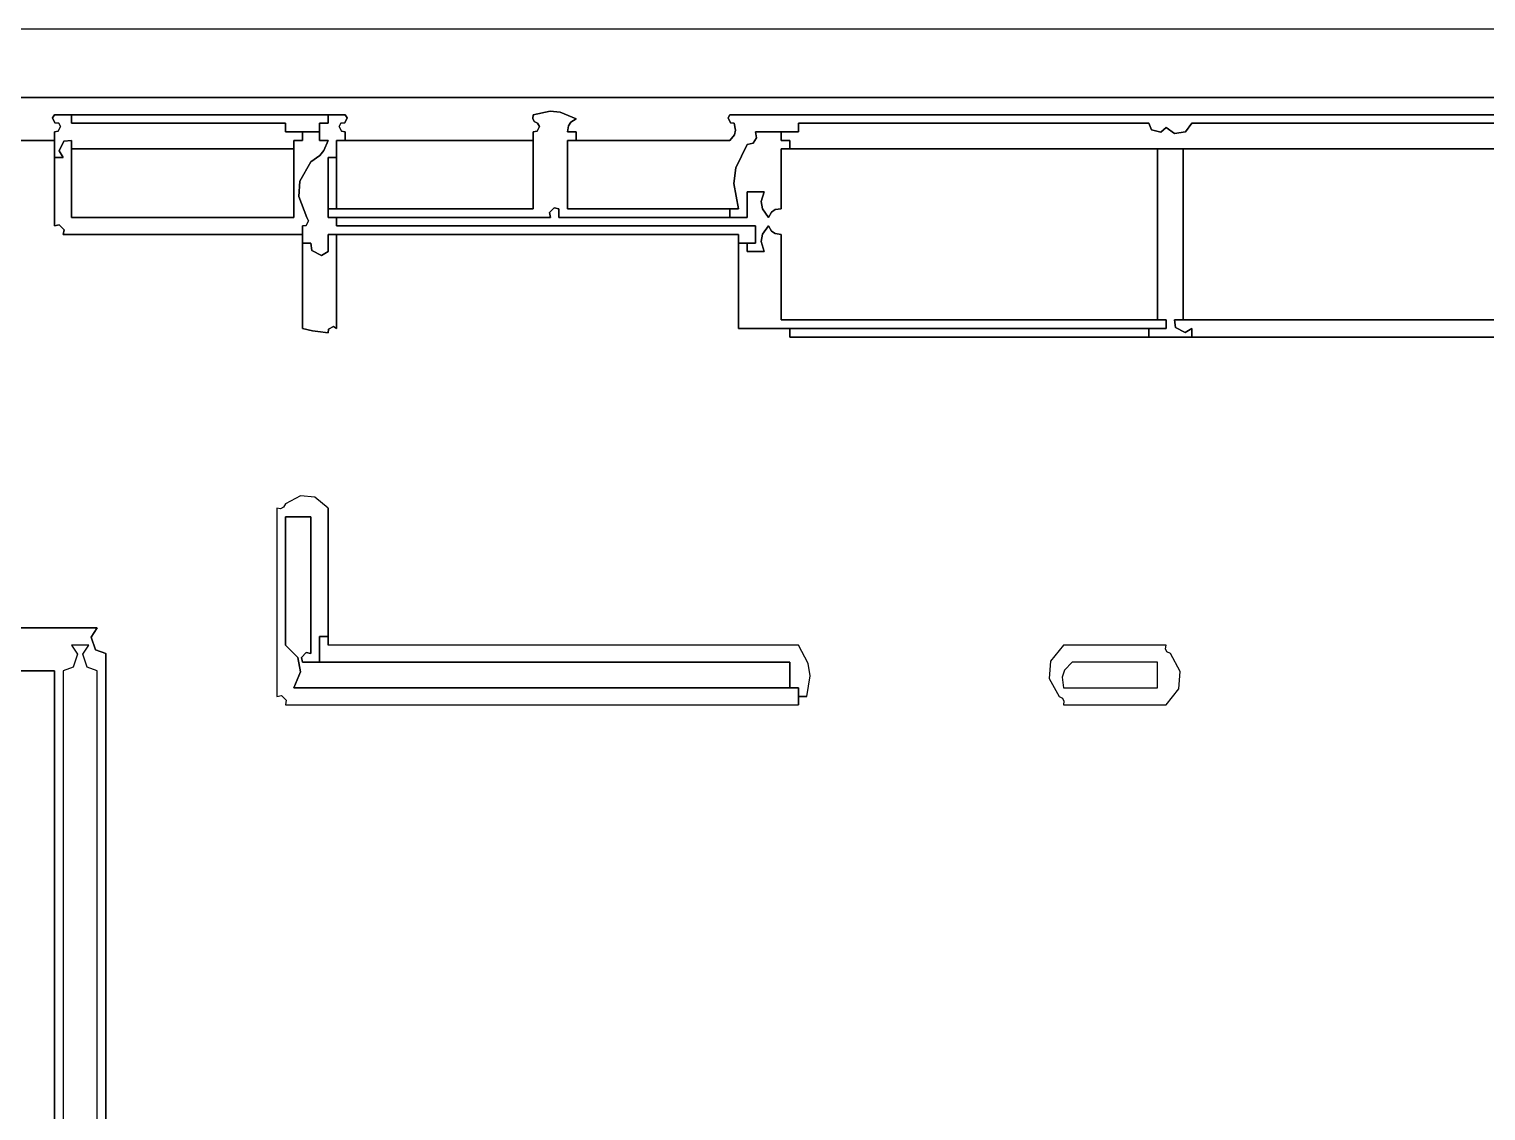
# Model space of a CAD drawing. Extents: x 0.01 to 7.89, y -0.01 to 3.53.
# Drawn here: x 1.445 to 3.812, y 1.772 to 3.529 of the extents above; entities that cross this region are included whole.
import ezdxf

# ---------------------------------------------------------------- set-up
doc = ezdxf.new("R2010")
doc.units = 0
doc.header["$LTSCALE"] = 0.40404
doc.layers.get('0').update_dxf_attribs({"linetype": 'CONTINUOUS'})

msp = doc.modelspace()

# ---------------------------------------------------------------- linework, layer by layer
for p, q in [((3.16461, 3.528582), (0.013892, 3.528582)), ((4.739969, 3.528582), (3.16461, 3.528582)), ((7.251652, 3.417445), (0.013892, 3.417445)), ((0.013892, 3.417445), (7.251652, 3.417445)), ((7.251652, 3.417445), (0.013892, 3.417445)), ((0.013892, 3.417445), (7.265544, 3.417445)), ((7.265544, 3.417445), (0.013892, 3.417445)), ((0.013892, 3.417445), (7.265544, 3.417445)), ((1.483275, 3.384321), (1.48645, 3.389661)), ((1.48645, 3.389661), (1.483275, 3.384321)), ((1.48645, 3.389661), (1.958779, 3.389661)), ((1.958779, 3.389661), (1.48645, 3.389661)), ((1.48645, 3.389661), (1.958779, 3.389661)), ((1.514234, 3.389661), (1.48645, 3.389661)), ((1.48645, 3.389661), (1.514234, 3.389661)), ((1.514234, 3.389661), (1.48645, 3.389661)), ((1.930995, 3.389661), (1.514234, 3.389661)), ((1.514234, 3.389661), (1.930995, 3.389661)), ((1.930995, 3.389661), (1.514234, 3.389661)), ((1.514234, 3.389661), (1.514234, 3.375769)), ((1.514234, 3.375769), (1.514234, 3.389661)), ((1.514234, 3.389661), (1.514234, 3.375769)), ((1.514234, 3.375769), (1.514234, 3.389661)), ((1.514234, 3.389661), (1.514234, 3.375769)), ((1.514234, 3.375769), (1.514234, 3.389661)), ((1.930995, 3.375769), (1.930995, 3.389661)), ((1.930995, 3.389661), (1.930995, 3.375769)), ((1.930995, 3.375769), (1.930995, 3.389661)), ((1.958779, 3.389661), (1.930995, 3.389661)), ((1.930995, 3.389661), (1.958779, 3.389661)), ((1.958779, 3.389661), (1.930995, 3.389661)), ((1.930995, 3.389661), (1.930995, 3.375769)), ((1.930995, 3.375769), (1.930995, 3.389661)), ((1.930995, 3.389661), (1.930995, 3.375769)), ((1.958779, 3.389661), (1.961954, 3.384321)), ((1.961954, 3.384321), (1.958779, 3.389661)), ((2.26356, 3.383506), (2.264405, 3.389661)), ((2.264405, 3.389661), (2.26356, 3.383506)), ((2.264405, 3.389661), (2.291774, 3.39519)), ((2.291774, 3.39519), (2.264405, 3.389661)), ((2.291774, 3.39519), (2.308132, 3.393555)), ((2.308132, 3.393555), (2.291774, 3.39519)), ((2.308132, 3.393555), (2.333865, 3.382715)), ((2.333865, 3.382715), (2.308132, 3.393555)), ((2.580747, 3.384321), (2.583922, 3.389661)), ((2.583922, 3.389661), (2.580747, 3.384321)), ((2.583922, 3.389661), (6.418129, 3.389661)), ((6.418129, 3.389661), (2.583922, 3.389661)), ((2.583922, 3.389661), (6.418129, 3.389661)), ((6.390344, 3.389661), (2.583922, 3.389661)), ((2.583922, 3.389661), (6.390344, 3.389661)), ((6.390344, 3.389661), (2.583922, 3.389661)), ((1.487219, 3.376433), (1.483275, 3.384321)), ((1.483275, 3.384321), (1.487219, 3.376433)), ((1.48645, 3.361877), (1.492606, 3.362715)), ((1.492606, 3.362715), (1.48645, 3.361877)), ((1.48645, 3.347985), (1.48645, 3.361877)), ((1.48645, 3.361877), (1.48645, 3.347985)), ((1.48645, 3.347985), (1.48645, 3.361877)), ((1.48645, 3.361877), (1.48645, 3.320201)), ((1.48645, 3.320201), (1.48645, 3.361877)), ((1.48645, 3.361877), (1.48645, 3.320201)), ((1.493396, 3.375769), (1.487219, 3.376433)), ((1.487219, 3.376433), (1.493396, 3.375769)), ((1.492606, 3.362715), (1.496419, 3.370341)), ((1.496419, 3.370341), (1.492606, 3.362715)), ((1.496419, 3.370341), (1.493396, 3.375769)), ((1.493396, 3.375769), (1.496419, 3.370341)), ((1.514234, 3.375769), (1.653154, 3.375769)), ((1.653154, 3.375769), (1.514234, 3.375769)), ((1.653154, 3.375769), (1.722615, 3.375769)), ((1.722615, 3.375769), (1.653154, 3.375769)), ((1.722615, 3.375769), (1.861535, 3.375769)), ((1.861535, 3.375769), (1.722615, 3.375769)), ((1.861535, 3.375769), (1.861535, 3.370212)), ((1.861535, 3.370212), (1.861535, 3.375769)), ((1.861535, 3.370212), (1.861535, 3.367434)), ((1.861535, 3.367434), (1.861535, 3.370212)), ((1.861535, 3.367434), (1.861535, 3.361877)), ((1.861535, 3.361877), (1.861535, 3.367434)), ((1.861535, 3.361877), (1.917103, 3.361877)), ((1.917103, 3.361877), (1.861535, 3.361877)), ((1.861535, 3.361877), (1.917103, 3.361877)), ((1.889319, 3.361877), (1.861535, 3.361877)), ((1.861535, 3.361877), (1.889319, 3.361877)), ((1.889319, 3.361877), (1.861535, 3.361877)), ((1.889319, 3.347985), (1.889319, 3.361877)), ((1.889319, 3.361877), (1.889319, 3.347985)), ((1.889319, 3.347985), (1.889319, 3.361877)), ((1.917103, 3.361877), (1.889319, 3.361877)), ((1.889319, 3.361877), (1.917103, 3.361877)), ((1.917103, 3.361877), (1.889319, 3.361877)), ((1.889319, 3.361877), (1.889319, 3.347985)), ((1.889319, 3.347985), (1.889319, 3.361877)), ((1.889319, 3.361877), (1.889319, 3.347985)), ((1.917103, 3.361877), (1.917103, 3.375769)), ((1.917103, 3.375769), (1.917103, 3.361877)), ((1.917103, 3.361877), (1.917103, 3.375769)), ((1.917103, 3.375769), (1.92266, 3.375769)), ((1.92266, 3.375769), (1.917103, 3.375769)), ((1.917103, 3.375769), (1.917103, 3.347985)), ((1.917103, 3.347985), (1.917103, 3.375769)), ((1.917103, 3.375769), (1.917103, 3.347985)), ((1.917103, 3.347985), (1.917103, 3.361877)), ((1.917103, 3.361877), (1.917103, 3.347985)), ((1.917103, 3.347985), (1.917103, 3.361877)), ((1.92266, 3.375769), (1.925439, 3.375769)), ((1.925439, 3.375769), (1.92266, 3.375769)), ((1.925439, 3.375769), (1.930995, 3.375769)), ((1.930995, 3.375769), (1.925439, 3.375769)), ((1.951833, 3.375769), (1.94881, 3.370341)), ((1.94881, 3.370341), (1.951833, 3.375769)), ((1.94881, 3.370341), (1.952624, 3.362715)), ((1.952624, 3.362715), (1.94881, 3.370341)), ((1.958011, 3.376433), (1.951833, 3.375769)), ((1.951833, 3.375769), (1.958011, 3.376433)), ((1.952624, 3.362715), (1.958779, 3.361877)), ((1.958779, 3.361877), (1.952624, 3.362715)), ((1.961954, 3.384321), (1.958011, 3.376433)), ((1.958011, 3.376433), (1.961954, 3.384321)), ((1.958779, 3.361877), (1.958779, 3.347985)), ((1.958779, 3.347985), (1.958779, 3.361877)), ((1.958779, 3.361877), (1.958779, 3.347985)), ((1.958779, 3.347985), (1.958779, 3.361877)), ((1.958779, 3.361877), (1.958779, 3.347985)), ((1.958779, 3.347985), (1.958779, 3.361877)), ((2.26592, 3.378786), (2.26356, 3.383506)), ((2.26356, 3.383506), (2.26592, 3.378786)), ((2.264405, 3.361877), (2.270561, 3.362715)), ((2.270561, 3.362715), (2.264405, 3.361877)), ((2.264405, 3.347985), (2.264405, 3.361877)), ((2.264405, 3.361877), (2.264405, 3.347985)), ((2.264405, 3.347985), (2.264405, 3.361877)), ((2.264405, 3.361877), (2.264405, 3.236848)), ((2.264405, 3.236848), (2.264405, 3.361877)), ((2.264405, 3.361877), (2.264405, 3.236848)), ((2.271351, 3.375769), (2.26592, 3.378786)), ((2.26592, 3.378786), (2.271351, 3.375769)), ((2.270561, 3.362715), (2.274374, 3.370341)), ((2.274374, 3.370341), (2.270561, 3.362715)), ((2.274374, 3.370341), (2.271351, 3.375769)), ((2.271351, 3.375769), (2.274374, 3.370341)), ((2.321313, 3.371805), (2.319973, 3.361877)), ((2.319973, 3.361877), (2.321313, 3.371805)), ((2.319973, 3.361877), (2.32553, 3.361877)), ((2.32553, 3.361877), (2.319973, 3.361877)), ((2.325216, 3.37766), (2.321313, 3.371805)), ((2.321313, 3.371805), (2.325216, 3.37766)), ((2.333865, 3.382715), (2.325216, 3.37766)), ((2.325216, 3.37766), (2.333865, 3.382715)), ((2.32553, 3.361877), (2.328308, 3.361877)), ((2.328308, 3.361877), (2.32553, 3.361877)), ((2.328308, 3.361877), (2.333865, 3.361877)), ((2.333865, 3.361877), (2.328308, 3.361877)), ((2.333865, 3.361877), (2.333865, 3.347985)), ((2.333865, 3.347985), (2.333865, 3.361877)), ((2.333865, 3.361877), (2.333865, 3.347985)), ((2.333865, 3.347985), (2.333865, 3.361877)), ((2.333865, 3.361877), (2.333865, 3.347985)), ((2.333865, 3.347985), (2.333865, 3.361877)), ((2.584691, 3.376433), (2.580747, 3.384321)), ((2.580747, 3.384321), (2.584691, 3.376433)), ((2.590868, 3.375769), (2.584691, 3.376433)), ((2.584691, 3.376433), (2.590868, 3.375769)), ((2.592986, 3.364511), (2.590868, 3.375769)), ((2.590868, 3.375769), (2.592986, 3.364511)), ((2.591088, 3.356922), (2.592986, 3.364511)), ((2.592986, 3.364511), (2.591088, 3.356922)), ((2.627226, 3.351992), (2.625598, 3.361877)), ((2.625598, 3.361877), (2.695058, 3.361877)), ((2.695058, 3.361877), (2.625598, 3.361877)), ((2.625598, 3.361877), (2.695058, 3.361877)), ((2.667274, 3.361877), (2.625598, 3.361877)), ((2.625598, 3.361877), (2.667274, 3.361877)), ((2.667274, 3.361877), (2.625598, 3.361877)), ((2.625598, 3.361877), (2.627226, 3.351992)), ((2.695058, 3.361877), (2.667274, 3.361877)), ((2.667274, 3.361877), (2.695058, 3.361877)), ((2.695058, 3.361877), (2.667274, 3.361877)), ((2.667274, 3.361877), (2.667274, 3.347985)), ((2.667274, 3.347985), (2.667274, 3.361877)), ((2.667274, 3.361877), (2.667274, 3.347985)), ((2.667274, 3.347985), (2.667274, 3.361877)), ((2.667274, 3.361877), (2.667274, 3.347985)), ((2.667274, 3.347985), (2.667274, 3.361877)), ((2.695058, 3.370212), (2.695058, 3.375769)), ((2.695058, 3.375769), (2.922888, 3.375769)), ((2.922888, 3.375769), (2.695058, 3.375769)), ((2.695058, 3.375769), (2.695058, 3.370212)), ((2.695058, 3.367434), (2.695058, 3.370212)), ((2.695058, 3.370212), (2.695058, 3.367434)), ((2.695058, 3.361877), (2.695058, 3.367434)), ((2.695058, 3.367434), (2.695058, 3.361877)), ((2.922888, 3.375769), (3.036803, 3.375769)), ((3.036803, 3.375769), (2.922888, 3.375769)), ((3.036803, 3.375769), (3.264632, 3.375769)), ((3.264632, 3.375769), (3.036803, 3.375769)), ((3.264632, 3.375769), (3.268608, 3.365025)), ((3.268608, 3.365025), (3.264632, 3.375769)), ((3.268608, 3.365025), (3.283853, 3.361214)), ((3.283853, 3.361214), (3.268608, 3.365025)), ((3.283853, 3.361214), (3.292417, 3.368823)), ((3.292417, 3.368823), (3.283853, 3.361214)), ((3.292417, 3.368823), (3.306199, 3.359041)), ((3.306199, 3.359041), (3.292417, 3.368823)), ((3.306199, 3.359041), (3.324228, 3.362046)), ((3.324228, 3.362046), (3.306199, 3.359041)), ((3.324228, 3.362046), (3.334093, 3.375769)), ((3.334093, 3.375769), (3.324228, 3.362046)), ((3.334093, 3.375769), (3.60082, 3.375769)), ((3.60082, 3.375769), (3.334093, 3.375769)), ((3.60082, 3.375769), (3.734184, 3.375769)), ((3.734184, 3.375769), (3.60082, 3.375769)), ((3.734184, 3.375769), (4.000911, 3.375769)), ((4.000911, 3.375769), (3.734184, 3.375769)), ((0.94466, 3.347985), (1.48645, 3.347985)), ((1.48645, 3.347985), (0.94466, 3.347985)), ((0.94466, 3.347985), (1.48645, 3.347985)), ((1.48645, 3.347985), (0.94466, 3.347985)), ((0.94466, 3.347985), (1.48645, 3.347985)), ((1.48645, 3.347985), (0.94466, 3.347985)), ((1.48645, 3.209064), (1.48645, 3.347985)), ((1.48645, 3.347985), (1.48645, 3.209064)), ((1.48645, 3.209064), (1.48645, 3.347985)), ((1.493992, 3.330881), (1.50188, 3.346656)), ((1.50188, 3.346656), (1.493992, 3.330881)), ((1.50188, 3.346656), (1.514234, 3.347985)), ((1.514234, 3.347985), (1.50188, 3.346656)), ((1.514234, 3.347985), (1.514234, 3.334093)), ((1.514234, 3.334093), (1.514234, 3.347985)), ((1.514234, 3.347985), (1.514234, 3.334093)), ((1.514234, 3.222956), (1.514234, 3.347985)), ((1.514234, 3.347985), (1.514234, 3.222956)), ((1.514234, 3.222956), (1.514234, 3.347985)), ((1.875427, 3.334093), (1.875427, 3.347985)), ((1.875427, 3.347985), (1.875427, 3.334093)), ((1.875427, 3.334093), (1.875427, 3.347985)), ((1.875427, 3.347985), (1.880984, 3.347985)), ((1.880984, 3.347985), (1.875427, 3.347985)), ((1.875427, 3.347985), (1.875427, 3.222956)), ((1.875427, 3.222956), (1.875427, 3.347985)), ((1.875427, 3.347985), (1.875427, 3.222956)), ((1.880984, 3.347985), (1.883762, 3.347985)), ((1.883762, 3.347985), (1.880984, 3.347985)), ((1.883762, 3.347985), (1.889319, 3.347985)), ((1.889319, 3.347985), (1.883762, 3.347985)), ((1.917103, 3.347985), (1.92266, 3.347985)), ((1.92266, 3.347985), (1.917103, 3.347985)), ((1.92266, 3.347985), (1.925439, 3.347985)), ((1.925439, 3.347985), (1.92266, 3.347985)), ((1.930995, 3.347985), (1.924278, 3.331511)), ((1.924278, 3.331511), (1.930995, 3.347985)), ((1.925439, 3.347985), (1.930995, 3.347985)), ((1.930995, 3.347985), (1.925439, 3.347985)), ((2.264405, 3.347985), (1.944887, 3.347985)), ((1.944887, 3.347985), (2.264405, 3.347985)), ((2.264405, 3.347985), (1.944887, 3.347985)), ((1.944887, 3.347985), (1.944887, 3.236848)), ((1.944887, 3.236848), (1.944887, 3.347985)), ((1.944887, 3.347985), (1.944887, 3.236848)), ((1.944887, 3.320201), (1.944887, 3.347985)), ((1.944887, 3.347985), (1.944887, 3.320201)), ((1.944887, 3.320201), (1.944887, 3.347985)), ((1.944887, 3.347985), (1.958779, 3.347985)), ((1.958779, 3.347985), (1.944887, 3.347985)), ((1.944887, 3.347985), (1.958779, 3.347985)), ((1.958779, 3.347985), (2.264405, 3.347985)), ((2.264405, 3.347985), (1.958779, 3.347985)), ((1.958779, 3.347985), (2.264405, 3.347985)), ((2.264405, 3.236848), (2.264405, 3.347985)), ((2.264405, 3.347985), (2.264405, 3.236848)), ((2.264405, 3.236848), (2.264405, 3.347985)), ((2.583922, 3.347985), (2.319973, 3.347985)), ((2.319973, 3.347985), (2.583922, 3.347985)), ((2.583922, 3.347985), (2.319973, 3.347985)), ((2.319973, 3.347985), (2.319973, 3.30353)), ((2.319973, 3.30353), (2.319973, 3.347985)), ((2.319973, 3.347985), (2.333865, 3.347985)), ((2.333865, 3.347985), (2.319973, 3.347985)), ((2.319973, 3.347985), (2.333865, 3.347985)), ((2.333865, 3.347985), (2.583922, 3.347985)), ((2.583922, 3.347985), (2.333865, 3.347985)), ((2.333865, 3.347985), (2.583922, 3.347985)), ((2.583922, 3.347985), (2.591088, 3.356922)), ((2.591088, 3.356922), (2.583922, 3.347985)), ((2.593318, 3.303228), (2.611706, 3.341039)), ((2.611706, 3.341039), (2.593318, 3.303228)), ((2.611706, 3.341039), (2.621456, 3.343338)), ((2.621456, 3.343338), (2.611706, 3.341039)), ((2.621456, 3.343338), (2.627226, 3.351992)), ((2.627226, 3.351992), (2.621456, 3.343338)), ((2.667274, 3.347985), (2.672831, 3.347985)), ((2.672831, 3.347985), (2.667274, 3.347985)), ((2.672831, 3.347985), (2.675609, 3.347985)), ((2.675609, 3.347985), (2.672831, 3.347985)), ((2.675609, 3.347985), (2.681166, 3.347985)), ((2.681166, 3.347985), (2.675609, 3.347985)), ((2.681166, 3.347985), (2.681166, 3.334093)), ((2.681166, 3.334093), (2.681166, 3.347985)), ((2.681166, 3.347985), (2.681166, 3.334093)), ((2.681166, 3.334093), (2.681166, 3.347985)), ((2.681166, 3.347985), (2.681166, 3.334093)), ((2.681166, 3.334093), (2.681166, 3.347985)), ((1.48645, 3.320201), (1.500342, 3.320201)), ((1.500342, 3.320201), (1.48645, 3.320201)), ((1.48645, 3.320201), (1.500342, 3.320201)), ((1.500342, 3.320201), (1.48645, 3.320201)), ((1.48645, 3.320201), (1.500342, 3.320201)), ((1.500342, 3.320201), (1.48645, 3.320201)), ((1.48645, 3.320201), (1.48645, 3.209064)), ((1.48645, 3.209064), (1.48645, 3.320201)), ((1.48645, 3.320201), (1.48645, 3.209064)), ((1.500342, 3.320201), (1.493992, 3.330881)), ((1.493992, 3.330881), (1.500342, 3.320201)), ((1.514234, 3.334093), (1.875427, 3.334093)), ((1.875427, 3.334093), (1.514234, 3.334093)), ((1.514234, 3.334093), (1.875427, 3.334093)), ((1.875427, 3.334093), (1.514234, 3.334093)), ((1.514234, 3.334093), (1.875427, 3.334093)), ((1.875427, 3.334093), (1.514234, 3.334093)), ((1.514234, 3.334093), (1.514234, 3.222956)), ((1.514234, 3.222956), (1.514234, 3.334093)), ((1.514234, 3.334093), (1.514234, 3.222956)), ((1.875427, 3.222956), (1.875427, 3.334093)), ((1.875427, 3.334093), (1.875427, 3.222956)), ((1.875427, 3.222956), (1.875427, 3.334093)), ((1.917809, 3.323424), (1.903211, 3.313255)), ((1.903211, 3.313255), (1.917809, 3.323424)), ((1.924278, 3.331511), (1.917809, 3.323424)), ((1.917809, 3.323424), (1.924278, 3.331511)), ((1.944887, 3.320201), (1.930995, 3.320201)), ((1.930995, 3.320201), (1.944887, 3.320201)), ((1.944887, 3.320201), (1.930995, 3.320201)), ((1.930995, 3.320201), (1.930995, 3.236848)), ((1.930995, 3.236848), (1.930995, 3.320201)), ((1.930995, 3.320201), (1.930995, 3.236848)), ((1.930995, 3.222956), (1.930995, 3.320201)), ((1.930995, 3.320201), (1.930995, 3.222956)), ((1.930995, 3.222956), (1.930995, 3.320201)), ((1.930995, 3.320201), (1.944887, 3.320201)), ((1.944887, 3.320201), (1.930995, 3.320201)), ((1.930995, 3.320201), (1.944887, 3.320201)), ((1.944887, 3.236848), (1.944887, 3.320201)), ((1.944887, 3.320201), (1.944887, 3.236848)), ((1.944887, 3.236848), (1.944887, 3.320201)), ((2.667274, 3.295195), (2.667274, 3.334093)), ((2.667274, 3.334093), (2.681166, 3.334093)), ((2.681166, 3.334093), (2.667274, 3.334093)), ((2.667274, 3.334093), (2.681166, 3.334093)), ((3.278525, 3.334093), (2.667274, 3.334093)), ((2.667274, 3.334093), (3.278525, 3.334093)), ((3.278525, 3.334093), (2.667274, 3.334093)), ((2.667274, 3.334093), (2.667274, 3.295195)), ((2.681166, 3.334093), (4.028695, 3.334093)), ((4.028695, 3.334093), (2.681166, 3.334093)), ((2.681166, 3.334093), (4.028695, 3.334093)), ((3.320201, 3.334093), (3.278525, 3.334093)), ((3.278525, 3.334093), (3.320201, 3.334093)), ((3.320201, 3.334093), (3.278525, 3.334093)), ((3.278525, 3.334093), (3.278525, 3.056252)), ((3.278525, 3.056252), (3.278525, 3.334093)), ((3.278525, 3.334093), (3.278525, 3.056252)), ((3.278525, 3.056252), (3.278525, 3.334093)), ((3.278525, 3.334093), (3.278525, 3.056252)), ((3.278525, 3.056252), (3.278525, 3.334093)), ((3.320201, 3.056252), (3.320201, 3.334093)), ((3.320201, 3.334093), (3.320201, 3.056252)), ((3.320201, 3.056252), (3.320201, 3.334093)), ((4.028695, 3.334093), (3.320201, 3.334093)), ((3.320201, 3.334093), (4.028695, 3.334093)), ((4.028695, 3.334093), (3.320201, 3.334093)), ((3.320201, 3.334093), (3.320201, 3.056252)), ((3.320201, 3.056252), (3.320201, 3.334093)), ((3.320201, 3.334093), (3.320201, 3.056252)), ((1.903211, 3.313255), (1.885244, 3.281799)), ((1.885244, 3.281799), (1.903211, 3.313255)), ((2.319973, 3.30353), (2.319973, 3.281303)), ((2.319973, 3.281303), (2.319973, 3.30353)), ((2.589975, 3.278156), (2.593318, 3.303228)), ((2.593318, 3.303228), (2.589975, 3.278156)), ((2.667274, 3.275746), (2.667274, 3.295195)), ((2.667274, 3.295195), (2.667274, 3.275746)), ((1.885244, 3.281799), (1.88332, 3.25679)), ((1.88332, 3.25679), (1.885244, 3.281799)), ((2.319973, 3.281303), (2.319973, 3.236848)), ((2.319973, 3.236848), (2.319973, 3.281303)), ((2.597814, 3.236848), (2.589975, 3.278156)), ((2.589975, 3.278156), (2.597814, 3.236848)), ((2.667274, 3.236848), (2.667274, 3.275746)), ((2.667274, 3.275746), (2.667274, 3.236848)), ((1.88332, 3.25679), (1.896265, 3.222956)), ((1.896265, 3.222956), (1.88332, 3.25679)), ((2.611706, 3.247962), (2.611706, 3.264632)), ((2.611706, 3.264632), (2.62282, 3.264632)), ((2.62282, 3.264632), (2.611706, 3.264632)), ((2.611706, 3.264632), (2.611706, 3.247962)), ((2.611706, 3.239627), (2.611706, 3.247962)), ((2.611706, 3.247962), (2.611706, 3.239627)), ((2.62282, 3.264632), (2.628376, 3.264632)), ((2.628376, 3.264632), (2.62282, 3.264632)), ((2.628376, 3.264632), (2.63949, 3.264632)), ((2.63949, 3.264632), (2.628376, 3.264632)), ((2.63949, 3.264632), (2.634544, 3.248472)), ((2.634544, 3.248472), (2.63949, 3.264632)), ((2.634544, 3.248472), (2.636516, 3.236639)), ((2.636516, 3.236639), (2.634544, 3.248472)), ((1.514234, 3.222956), (1.658711, 3.222956)), ((1.658711, 3.222956), (1.514234, 3.222956)), ((1.658711, 3.222956), (1.73095, 3.222956)), ((1.73095, 3.222956), (1.658711, 3.222956)), ((1.73095, 3.222956), (1.875427, 3.222956)), ((1.875427, 3.222956), (1.73095, 3.222956)), ((1.896265, 3.222956), (1.899288, 3.217529)), ((1.899288, 3.217529), (1.896265, 3.222956)), ((2.264405, 3.236848), (1.930995, 3.236848)), ((1.930995, 3.236848), (2.264405, 3.236848)), ((2.264405, 3.236848), (1.930995, 3.236848)), ((1.930995, 3.236848), (1.930995, 3.222956)), ((1.930995, 3.222956), (1.930995, 3.236848)), ((1.930995, 3.236848), (1.930995, 3.222956)), ((1.930995, 3.236848), (1.944887, 3.236848)), ((1.944887, 3.236848), (1.930995, 3.236848)), ((1.930995, 3.236848), (1.944887, 3.236848)), ((1.930995, 3.222956), (2.292189, 3.222956)), ((2.292189, 3.222956), (1.930995, 3.222956)), ((1.930995, 3.222956), (2.292189, 3.222956)), ((1.944887, 3.222956), (1.930995, 3.222956)), ((1.930995, 3.222956), (1.944887, 3.222956)), ((1.944887, 3.222956), (1.930995, 3.222956)), ((1.944887, 3.236848), (2.264405, 3.236848)), ((2.264405, 3.236848), (1.944887, 3.236848)), ((1.944887, 3.236848), (2.264405, 3.236848)), ((1.944887, 3.209064), (1.944887, 3.222956)), ((1.944887, 3.222956), (1.944887, 3.209064)), ((1.944887, 3.209064), (1.944887, 3.222956)), ((2.292189, 3.222956), (1.944887, 3.222956)), ((1.944887, 3.222956), (2.292189, 3.222956)), ((2.292189, 3.222956), (1.944887, 3.222956)), ((1.944887, 3.222956), (1.944887, 3.209064)), ((1.944887, 3.209064), (1.944887, 3.222956)), ((1.944887, 3.222956), (1.944887, 3.209064)), ((2.290515, 3.230635), (2.298403, 3.238522)), ((2.298403, 3.238522), (2.290515, 3.230635)), ((2.292189, 3.222956), (2.290515, 3.230635)), ((2.290515, 3.230635), (2.292189, 3.222956)), ((2.298403, 3.238522), (2.306081, 3.236848)), ((2.306081, 3.236848), (2.298403, 3.238522)), ((2.306081, 3.236848), (2.306081, 3.231292)), ((2.306081, 3.231292), (2.306081, 3.236848)), ((2.306081, 3.231292), (2.306081, 3.228513)), ((2.306081, 3.228513), (2.306081, 3.231292)), ((2.306081, 3.228513), (2.306081, 3.222956)), ((2.306081, 3.222956), (2.306081, 3.228513)), ((2.306081, 3.222956), (2.583922, 3.222956)), ((2.583922, 3.222956), (2.306081, 3.222956)), ((2.306081, 3.222956), (2.583922, 3.222956)), ((2.611706, 3.222956), (2.306081, 3.222956)), ((2.306081, 3.222956), (2.611706, 3.222956)), ((2.611706, 3.222956), (2.306081, 3.222956)), ((2.319973, 3.236848), (2.597814, 3.236848)), ((2.597814, 3.236848), (2.319973, 3.236848)), ((2.319973, 3.236848), (2.597814, 3.236848)), ((2.583922, 3.236848), (2.319973, 3.236848)), ((2.319973, 3.236848), (2.583922, 3.236848)), ((2.583922, 3.236848), (2.319973, 3.236848)), ((2.583922, 3.222956), (2.583922, 3.236848)), ((2.583922, 3.236848), (2.583922, 3.222956)), ((2.583922, 3.222956), (2.583922, 3.236848)), ((2.597814, 3.236848), (2.583922, 3.236848)), ((2.583922, 3.236848), (2.597814, 3.236848)), ((2.597814, 3.236848), (2.583922, 3.236848)), ((2.583922, 3.236848), (2.583922, 3.222956)), ((2.583922, 3.222956), (2.583922, 3.236848)), ((2.583922, 3.236848), (2.583922, 3.222956)), ((2.583922, 3.222956), (2.611706, 3.222956)), ((2.611706, 3.222956), (2.583922, 3.222956)), ((2.583922, 3.222956), (2.611706, 3.222956)), ((2.611706, 3.222956), (2.611706, 3.239627)), ((2.611706, 3.239627), (2.611706, 3.222956)), ((2.636516, 3.236639), (2.646436, 3.222956)), ((2.646436, 3.222956), (2.636516, 3.236639)), ((2.646436, 3.222956), (2.651491, 3.231605)), ((2.651491, 3.231605), (2.646436, 3.222956)), ((2.651491, 3.231605), (2.657347, 3.235508)), ((2.657347, 3.235508), (2.651491, 3.231605)), ((2.657347, 3.235508), (2.667274, 3.236848)), ((2.667274, 3.236848), (2.657347, 3.235508)), ((1.48645, 3.209064), (1.494128, 3.210738)), ((1.494128, 3.210738), (1.48645, 3.209064)), ((1.494128, 3.210738), (1.502015, 3.202851)), ((1.502015, 3.202851), (1.494128, 3.210738)), ((1.502015, 3.202851), (1.500342, 3.195172)), ((1.500342, 3.195172), (1.502015, 3.202851)), ((1.500342, 3.195172), (1.889319, 3.195172)), ((1.889319, 3.195172), (1.500342, 3.195172)), ((1.500342, 3.195172), (1.889319, 3.195172)), ((1.889319, 3.195172), (1.500342, 3.195172)), ((1.500342, 3.195172), (1.889319, 3.195172)), ((1.889319, 3.195172), (1.500342, 3.195172)), ((1.895475, 3.209902), (1.889319, 3.209064)), ((1.889319, 3.209064), (1.895475, 3.209902)), ((1.889319, 3.209064), (1.889319, 3.18128)), ((1.889319, 3.18128), (1.889319, 3.209064)), ((1.889319, 3.209064), (1.889319, 3.18128)), ((1.889319, 3.195172), (1.889319, 3.209064)), ((1.889319, 3.209064), (1.889319, 3.195172)), ((1.889319, 3.195172), (1.889319, 3.209064)), ((1.889319, 3.04236), (1.889319, 3.195172)), ((1.889319, 3.195172), (1.889319, 3.04236)), ((1.889319, 3.04236), (1.889319, 3.195172)), ((1.899288, 3.217529), (1.895475, 3.209902)), ((1.895475, 3.209902), (1.899288, 3.217529)), ((1.930995, 3.195172), (2.597814, 3.195172)), ((2.597814, 3.195172), (1.930995, 3.195172)), ((1.930995, 3.195172), (2.597814, 3.195172)), ((1.930995, 3.184059), (1.930995, 3.195172)), ((1.944887, 3.195172), (1.930995, 3.195172)), ((1.930995, 3.195172), (1.944887, 3.195172)), ((1.944887, 3.195172), (1.930995, 3.195172)), ((1.930995, 3.195172), (1.930995, 3.184059)), ((2.217172, 3.209064), (1.944887, 3.209064)), ((1.944887, 3.209064), (2.217172, 3.209064)), ((1.944887, 3.04236), (1.944887, 3.195172)), ((1.944887, 3.195172), (1.944887, 3.04236)), ((1.944887, 3.04236), (1.944887, 3.195172)), ((2.597814, 3.195172), (1.944887, 3.195172)), ((1.944887, 3.195172), (2.597814, 3.195172)), ((2.597814, 3.195172), (1.944887, 3.195172)), ((1.944887, 3.195172), (1.944887, 3.04236)), ((1.944887, 3.04236), (1.944887, 3.195172)), ((1.944887, 3.195172), (1.944887, 3.04236)), ((2.353314, 3.209064), (2.217172, 3.209064)), ((2.217172, 3.209064), (2.353314, 3.209064)), ((2.625598, 3.209064), (2.353314, 3.209064)), ((2.353314, 3.209064), (2.625598, 3.209064)), ((2.597814, 3.195172), (2.597814, 3.18128)), ((2.597814, 3.18128), (2.597814, 3.195172)), ((2.597814, 3.195172), (2.597814, 3.18128)), ((2.597814, 3.04236), (2.597814, 3.195172)), ((2.597814, 3.195172), (2.597814, 3.04236)), ((2.597814, 3.04236), (2.597814, 3.195172)), ((2.625598, 3.197951), (2.625598, 3.209064)), ((2.625598, 3.209064), (2.625598, 3.197951)), ((2.625598, 3.192394), (2.625598, 3.197951)), ((2.625598, 3.197951), (2.625598, 3.192394)), ((2.634544, 3.183549), (2.636516, 3.195382)), ((2.636516, 3.195382), (2.634544, 3.183549)), ((2.636516, 3.195382), (2.646436, 3.209064)), ((2.646436, 3.209064), (2.636516, 3.195382)), ((2.646436, 3.209064), (2.651491, 3.200416)), ((2.651491, 3.200416), (2.646436, 3.209064)), ((2.651491, 3.200416), (2.657347, 3.196512)), ((2.657347, 3.196512), (2.651491, 3.200416)), ((2.657347, 3.196512), (2.667274, 3.195172)), ((2.667274, 3.195172), (2.657347, 3.196512)), ((2.667274, 3.195172), (2.667274, 3.139604)), ((2.667274, 3.139604), (2.667274, 3.195172)), ((1.889319, 3.18128), (1.903211, 3.18128)), ((1.903211, 3.18128), (1.889319, 3.18128)), ((1.889319, 3.18128), (1.903211, 3.18128)), ((1.903211, 3.18128), (1.889319, 3.18128)), ((1.889319, 3.18128), (1.903211, 3.18128)), ((1.903211, 3.18128), (1.889319, 3.18128)), ((1.889319, 3.18128), (1.889319, 3.04236)), ((1.889319, 3.04236), (1.889319, 3.18128)), ((1.889319, 3.18128), (1.889319, 3.04236)), ((1.903211, 3.18128), (1.90454, 3.168926)), ((1.90454, 3.168926), (1.903211, 3.18128)), ((1.930995, 3.178502), (1.930995, 3.184059)), ((1.930995, 3.184059), (1.930995, 3.178502)), ((1.930995, 3.167388), (1.930995, 3.178502)), ((1.930995, 3.178502), (1.930995, 3.167388)), ((2.597814, 3.18128), (2.625598, 3.18128)), ((2.625598, 3.18128), (2.597814, 3.18128)), ((2.597814, 3.18128), (2.625598, 3.18128)), ((2.611706, 3.18128), (2.597814, 3.18128)), ((2.597814, 3.18128), (2.611706, 3.18128)), ((2.611706, 3.18128), (2.597814, 3.18128)), ((2.597814, 3.18128), (2.597814, 3.04236)), ((2.597814, 3.04236), (2.597814, 3.18128)), ((2.597814, 3.18128), (2.597814, 3.04236)), ((2.625598, 3.18128), (2.611706, 3.18128)), ((2.611706, 3.18128), (2.625598, 3.18128)), ((2.625598, 3.18128), (2.611706, 3.18128)), ((2.611706, 3.18128), (2.611706, 3.167388)), ((2.611706, 3.167388), (2.611706, 3.18128)), ((2.611706, 3.18128), (2.611706, 3.167388)), ((2.611706, 3.167388), (2.611706, 3.18128)), ((2.611706, 3.18128), (2.611706, 3.167388)), ((2.611706, 3.167388), (2.611706, 3.18128)), ((2.625598, 3.18128), (2.625598, 3.192394)), ((2.625598, 3.192394), (2.625598, 3.18128)), ((2.63949, 3.167388), (2.634544, 3.183549)), ((2.634544, 3.183549), (2.63949, 3.167388)), ((1.90454, 3.168926), (1.920315, 3.161039)), ((1.920315, 3.161039), (1.90454, 3.168926)), ((1.920315, 3.161039), (1.930995, 3.167388)), ((1.930995, 3.167388), (1.920315, 3.161039)), ((2.611706, 3.167388), (2.62282, 3.167388)), ((2.62282, 3.167388), (2.611706, 3.167388)), ((2.62282, 3.167388), (2.628376, 3.167388)), ((2.628376, 3.167388), (2.62282, 3.167388)), ((2.628376, 3.167388), (2.63949, 3.167388)), ((2.63949, 3.167388), (2.628376, 3.167388)), ((2.667274, 3.139604), (2.667274, 3.11182)), ((2.667274, 3.11182), (2.667274, 3.139604)), ((2.667274, 3.11182), (2.667274, 3.056252)), ((2.667274, 3.056252), (2.667274, 3.11182)), ((2.667274, 3.056252), (3.278525, 3.056252)), ((3.278525, 3.056252), (2.667274, 3.056252)), ((2.667274, 3.056252), (3.278525, 3.056252)), ((3.292417, 3.056252), (2.667274, 3.056252)), ((2.667274, 3.056252), (3.292417, 3.056252)), ((3.292417, 3.056252), (2.667274, 3.056252)), ((3.278525, 3.056252), (3.292417, 3.056252)), ((3.292417, 3.056252), (3.278525, 3.056252)), ((3.278525, 3.056252), (3.292417, 3.056252)), ((3.292417, 3.056252), (3.292417, 3.050695)), ((3.292417, 3.050695), (3.292417, 3.056252)), ((3.307637, 3.043898), (3.306309, 3.056252)), ((3.306309, 3.056252), (3.320201, 3.056252)), ((3.320201, 3.056252), (3.306309, 3.056252)), ((3.306309, 3.056252), (3.320201, 3.056252)), ((4.028695, 3.056252), (3.306309, 3.056252)), ((3.306309, 3.056252), (4.028695, 3.056252)), ((4.028695, 3.056252), (3.306309, 3.056252)), ((3.306309, 3.056252), (3.307637, 3.043898)), ((3.320201, 3.056252), (4.028695, 3.056252)), ((4.028695, 3.056252), (3.320201, 3.056252)), ((3.320201, 3.056252), (4.028695, 3.056252)), ((1.889319, 3.04236), (1.905844, 3.038818)), ((1.905844, 3.038818), (1.889319, 3.04236)), ((1.905844, 3.038818), (1.914215, 3.037423)), ((1.914215, 3.037423), (1.905844, 3.038818)), ((1.914215, 3.037423), (1.930995, 3.035414)), ((1.930995, 3.035414), (1.914215, 3.037423)), ((1.930995, 3.035414), (1.93166, 3.041591)), ((1.93166, 3.041591), (1.930995, 3.035414)), ((1.93166, 3.041591), (1.939547, 3.045534)), ((1.939547, 3.045534), (1.93166, 3.041591)), ((1.939547, 3.045534), (1.944887, 3.04236)), ((1.944887, 3.04236), (1.939547, 3.045534)), ((2.597814, 3.04236), (3.292417, 3.04236)), ((3.292417, 3.04236), (2.597814, 3.04236)), ((2.597814, 3.04236), (3.292417, 3.04236)), ((2.681166, 3.04236), (2.597814, 3.04236)), ((2.597814, 3.04236), (2.681166, 3.04236)), ((2.681166, 3.04236), (2.597814, 3.04236)), ((3.264632, 3.04236), (2.681166, 3.04236)), ((2.681166, 3.04236), (3.264632, 3.04236)), ((3.264632, 3.04236), (2.681166, 3.04236)), ((2.681166, 3.04236), (2.681166, 3.028468)), ((2.681166, 3.028468), (2.681166, 3.04236)), ((2.681166, 3.04236), (2.681166, 3.028468)), ((2.681166, 3.028468), (2.681166, 3.04236)), ((2.681166, 3.04236), (2.681166, 3.028468)), ((2.681166, 3.028468), (2.681166, 3.04236)), ((3.292417, 3.04236), (3.264632, 3.04236)), ((3.264632, 3.04236), (3.292417, 3.04236)), ((3.292417, 3.04236), (3.264632, 3.04236)), ((3.264632, 3.04236), (3.264632, 3.028468)), ((3.264632, 3.028468), (3.264632, 3.04236)), ((3.264632, 3.04236), (3.264632, 3.028468)), ((3.264632, 3.028468), (3.264632, 3.04236)), ((3.264632, 3.04236), (3.264632, 3.028468)), ((3.264632, 3.028468), (3.264632, 3.04236)), ((3.292417, 3.050695), (3.292417, 3.047916)), ((3.292417, 3.047916), (3.292417, 3.050695)), ((3.292417, 3.047916), (3.292417, 3.04236)), ((3.292417, 3.04236), (3.292417, 3.047916)), ((3.323412, 3.03601), (3.307637, 3.043898)), ((3.307637, 3.043898), (3.323412, 3.03601)), ((3.334093, 3.04236), (3.323412, 3.03601)), ((3.323412, 3.03601), (3.334093, 3.04236)), ((3.334093, 3.028468), (3.334093, 3.04236)), ((3.334093, 3.04236), (3.334093, 3.028468)), ((3.334093, 3.028468), (3.334093, 3.04236)), ((3.334093, 3.04236), (3.334093, 3.028468)), ((3.334093, 3.028468), (3.334093, 3.04236)), ((3.334093, 3.04236), (3.334093, 3.028468)), ((2.681166, 3.028468), (3.264632, 3.028468)), ((3.264632, 3.028468), (2.681166, 3.028468)), ((2.681166, 3.028468), (3.264632, 3.028468)), ((4.042587, 3.028468), (2.681166, 3.028468)), ((2.681166, 3.028468), (4.042587, 3.028468)), ((4.042587, 3.028468), (2.681166, 3.028468)), ((3.264632, 3.028468), (3.334093, 3.028468)), ((3.334093, 3.028468), (3.264632, 3.028468)), ((3.264632, 3.028468), (3.334093, 3.028468)), ((3.334093, 3.028468), (4.042587, 3.028468)), ((4.042587, 3.028468), (3.334093, 3.028468)), ((3.334093, 3.028468), (4.042587, 3.028468)), ((1.886041, 2.770956), (1.861535, 2.757573)), ((1.909625, 2.768598), (1.886041, 2.770956)), ((1.853798, 2.749782), (1.847643, 2.750627)), ((1.847643, 2.750627), (1.847643, 2.628376)), ((1.858518, 2.752142), (1.853798, 2.749782)), ((1.861535, 2.757573), (1.858518, 2.752142)), ((1.930995, 2.750627), (1.909625, 2.768598)), ((1.930995, 2.542246), (1.930995, 2.750627)), ((1.930995, 2.750627), (1.930995, 2.542246)), ((1.930995, 2.542246), (1.930995, 2.750627)), ((1.861535, 2.653382), (1.861535, 2.736734)), ((1.861535, 2.736734), (1.878206, 2.736734)), ((1.878206, 2.736734), (1.861535, 2.736734)), ((1.861535, 2.736734), (1.861535, 2.653382)), ((1.878206, 2.736734), (1.886541, 2.736734)), ((1.886541, 2.736734), (1.878206, 2.736734)), ((1.886541, 2.736734), (1.903211, 2.736734)), ((1.903211, 2.736734), (1.886541, 2.736734)), ((1.903211, 2.736734), (1.903211, 2.647825)), ((1.903211, 2.647825), (1.903211, 2.736734)), ((1.861535, 2.611706), (1.861535, 2.653382)), ((1.861535, 2.653382), (1.861535, 2.611706)), ((1.847643, 2.628376), (1.847643, 2.567251)), ((1.903211, 2.647825), (1.903211, 2.603371)), ((1.903211, 2.603371), (1.903211, 2.647825)), ((1.861535, 2.528354), (1.861535, 2.611706)), ((1.861535, 2.611706), (1.861535, 2.528354)), ((1.903211, 2.603371), (1.903211, 2.514462)), ((1.903211, 2.514462), (1.903211, 2.603371)), ((1.55591, 2.556138), (1.15304, 2.556138)), ((1.15304, 2.556138), (1.55591, 2.556138)), ((1.55591, 2.556138), (1.15304, 2.556138)), ((1.166932, 2.556138), (1.55591, 2.556138)), ((1.55591, 2.556138), (1.166932, 2.556138)), ((1.166932, 2.556138), (1.55591, 2.556138)), ((1.55591, 2.556138), (1.546306, 2.541422)), ((1.546306, 2.541422), (1.55591, 2.556138)), ((1.847643, 2.567251), (1.847643, 2.445001)), ((1.546306, 2.541422), (1.553289, 2.520471)), ((1.553289, 2.520471), (1.546306, 2.541422)), ((1.917103, 2.50057), (1.917103, 2.542246)), ((1.917103, 2.542246), (1.917103, 2.50057)), ((1.917103, 2.50057), (1.917103, 2.542246)), ((1.917103, 2.542246), (1.930995, 2.542246)), ((1.930995, 2.542246), (1.917103, 2.542246)), ((1.917103, 2.542246), (1.930995, 2.542246)), ((1.930995, 2.542246), (1.917103, 2.542246)), ((1.917103, 2.542246), (1.930995, 2.542246)), ((1.930995, 2.542246), (1.917103, 2.542246)), ((1.917103, 2.542246), (1.917103, 2.50057)), ((1.917103, 2.50057), (1.917103, 2.542246)), ((1.917103, 2.542246), (1.917103, 2.50057)), ((1.930995, 2.528354), (1.930995, 2.542246)), ((1.930995, 2.542246), (1.930995, 2.528354)), ((1.930995, 2.528354), (1.930995, 2.542246)), ((1.525347, 2.528354), (1.514234, 2.528354)), ((1.514234, 2.528354), (1.523838, 2.513638)), ((1.523838, 2.513638), (1.516854, 2.492687)), ((1.530904, 2.528354), (1.525347, 2.528354)), ((1.542018, 2.528354), (1.530904, 2.528354)), ((1.532414, 2.513638), (1.542018, 2.528354)), ((1.539397, 2.492687), (1.532414, 2.513638)), ((1.553289, 2.520471), (1.569802, 2.514462)), ((1.569802, 2.514462), (1.553289, 2.520471)), ((1.569802, 2.514462), (1.569802, 1.969893)), ((1.569802, 1.969893), (1.569802, 2.514462)), ((1.881657, 2.508405), (1.861535, 2.528354)), ((1.861535, 2.528354), (1.881657, 2.508405)), ((1.895533, 2.516135), (1.887646, 2.508248)), ((1.887646, 2.508248), (1.895533, 2.516135)), ((1.903211, 2.514462), (1.895533, 2.516135)), ((1.895533, 2.516135), (1.903211, 2.514462)), ((2.236621, 2.528354), (1.930995, 2.528354)), ((2.389433, 2.528354), (2.236621, 2.528354)), ((2.695058, 2.528354), (2.389433, 2.528354)), ((2.710764, 2.498424), (2.695058, 2.528354)), ((3.125712, 2.528354), (3.104871, 2.502181)), ((3.192394, 2.528354), (3.125712, 2.528354)), ((3.225735, 2.528354), (3.192394, 2.528354)), ((3.292417, 2.528354), (3.225735, 2.528354)), ((3.291572, 2.522199), (3.292417, 2.528354)), ((3.293932, 2.517479), (3.291572, 2.522199)), ((3.299363, 2.514462), (3.293932, 2.517479)), ((3.315584, 2.485201), (3.299363, 2.514462)), ((1.48645, 2.486678), (1.330859, 2.486678)), ((1.330859, 2.486678), (1.48645, 2.486678)), ((1.48645, 1.953223), (1.48645, 2.486678)), ((1.48645, 2.486678), (1.48645, 1.953223)), ((1.516854, 2.492687), (1.500342, 2.486678)), ((1.500342, 2.486678), (1.500342, 1.969893)), ((1.55591, 2.486678), (1.539397, 2.492687)), ((1.55591, 1.969893), (1.55591, 2.486678)), ((1.875427, 2.458893), (1.886328, 2.485047)), ((1.886328, 2.485047), (1.875427, 2.458893)), ((1.886328, 2.485047), (1.881657, 2.508405)), ((1.881657, 2.508405), (1.886328, 2.485047)), ((1.887646, 2.508248), (1.889319, 2.50057)), ((1.889319, 2.50057), (1.887646, 2.508248)), ((1.889319, 2.50057), (1.917103, 2.50057)), ((1.917103, 2.50057), (1.889319, 2.50057)), ((1.889319, 2.50057), (1.917103, 2.50057)), ((2.681166, 2.50057), (1.889319, 2.50057)), ((1.889319, 2.50057), (2.681166, 2.50057)), ((2.681166, 2.50057), (1.889319, 2.50057)), ((1.917103, 2.50057), (2.681166, 2.50057)), ((2.681166, 2.50057), (1.917103, 2.50057)), ((1.917103, 2.50057), (2.681166, 2.50057)), ((2.681166, 2.50057), (2.681166, 2.458893)), ((2.681166, 2.458893), (2.681166, 2.50057)), ((2.681166, 2.50057), (2.681166, 2.458893)), ((2.681166, 2.458893), (2.681166, 2.50057)), ((2.681166, 2.50057), (2.681166, 2.458893)), ((2.681166, 2.458893), (2.681166, 2.50057)), ((2.7141, 2.478408), (2.710764, 2.498424)), ((3.104871, 2.502181), (3.102544, 2.474262)), ((3.127541, 2.487792), (3.123728, 2.476353)), ((3.139604, 2.50057), (3.127541, 2.487792)), ((3.195172, 2.50057), (3.139604, 2.50057)), ((3.222956, 2.50057), (3.195172, 2.50057)), ((3.278525, 2.50057), (3.222956, 2.50057)), ((3.278525, 2.483899), (3.278525, 2.50057)), ((3.313258, 2.457282), (3.315584, 2.485201)), ((2.70895, 2.445001), (2.7141, 2.478408)), ((3.102544, 2.474262), (3.118766, 2.445001)), ((3.123728, 2.476353), (3.125712, 2.458893)), ((3.278525, 2.475564), (3.278525, 2.483899)), ((3.278525, 2.458893), (3.278525, 2.475564)), ((1.847643, 2.445001), (1.855391, 2.446317)), ((1.855391, 2.446317), (1.86285, 2.438857)), ((1.86285, 2.438857), (1.861535, 2.431109)), ((2.695058, 2.458893), (1.875427, 2.458893)), ((1.875427, 2.458893), (2.695058, 2.458893)), ((2.695058, 2.458893), (1.875427, 2.458893)), ((1.875427, 2.458893), (2.681166, 2.458893)), ((2.681166, 2.458893), (1.875427, 2.458893)), ((1.875427, 2.458893), (2.681166, 2.458893)), ((2.681166, 2.458893), (2.695058, 2.458893)), ((2.695058, 2.458893), (2.681166, 2.458893)), ((2.681166, 2.458893), (2.695058, 2.458893)), ((2.695058, 2.431109), (2.695058, 2.458893)), ((2.695058, 2.458893), (2.695058, 2.431109)), ((2.695058, 2.431109), (2.695058, 2.458893)), ((2.695058, 2.458893), (2.695058, 2.445001)), ((2.695058, 2.445001), (2.695058, 2.458893)), ((2.695058, 2.458893), (2.695058, 2.445001)), ((2.695058, 2.445001), (2.70895, 2.445001)), ((2.70895, 2.445001), (2.695058, 2.445001)), ((2.695058, 2.445001), (2.70895, 2.445001)), ((3.118766, 2.445001), (3.124197, 2.441984)), ((3.124197, 2.441984), (3.126556, 2.437264)), ((3.125712, 2.458893), (3.186837, 2.458893)), ((3.186837, 2.458893), (3.2174, 2.458893)), ((3.2174, 2.458893), (3.278525, 2.458893)), ((3.292417, 2.431109), (3.313258, 2.457282)), ((1.861535, 2.431109), (2.194944, 2.431109)), ((2.194944, 2.431109), (2.361649, 2.431109)), ((2.361649, 2.431109), (2.695058, 2.431109)), ((3.126556, 2.437264), (3.125712, 2.431109)), ((3.125712, 2.431109), (3.192394, 2.431109)), ((3.192394, 2.431109), (3.225735, 2.431109)), ((3.225735, 2.431109), (3.292417, 2.431109)), ((1.500342, 1.969893), (1.500342, 1.711501)), ((1.55591, 1.711501), (1.55591, 1.969893)), ((1.569802, 1.969893), (1.569802, 1.697609)), ((1.569802, 1.697609), (1.569802, 1.969893)), ((1.48645, 1.686495), (1.48645, 1.953223)), ((1.48645, 1.953223), (1.48645, 1.686495))]:
    msp.add_line(p, q)

doc.saveas('drawing.dxf')
